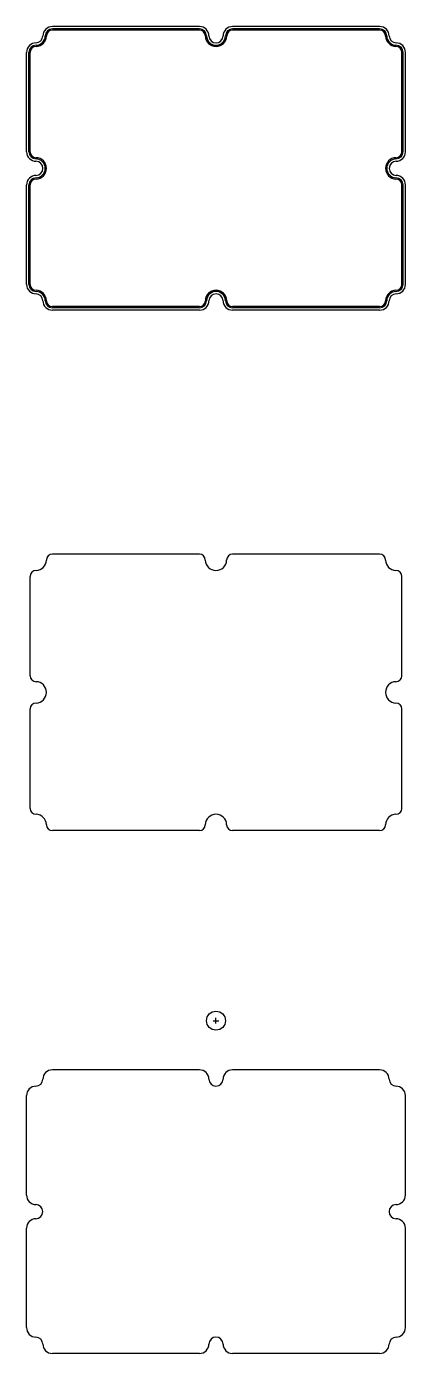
# Model space of a CAD drawing. Header units: millimetres. Extents: x 119 to 8321, y -328 to 2054.
# Drawn here: x 2432 to 2752, y 934 to 2054 of the extents above; entities that cross this region are included whole.
import ezdxf

# ---------------------------------------------------------------- set-up
doc = ezdxf.new("R2010")
doc.units = ezdxf.units.MM

msp = doc.modelspace()

# ---------------------------------------------------------------- linework, layer by layer
for p, q in [((2577.845, 2054.34), (2453.645, 2054.34)), ((2577.845, 2052.34), (2453.645, 2052.34)), ((2577.845, 2051.34), (2453.645, 2051.34)), ((2730.045, 2054.34), (2605.845, 2054.34)), ((2730.045, 2052.34), (2605.845, 2052.34)), ((2730.045, 2051.34), (2605.845, 2051.34)), ((2431.845, 1948.59), (2431.845, 2032.54)), ((2433.845, 1948.59), (2433.845, 2032.54)), ((2434.845, 1948.59), (2434.845, 2032.54)), ((2748.845, 1948.59), (2748.845, 2032.54)), ((2749.845, 1948.59), (2749.845, 2032.54)), ((2751.845, 1948.59), (2751.845, 2032.54)), ((2431.845, 1836.64), (2431.845, 1920.59)), ((2433.845, 1836.64), (2433.845, 1920.59)), ((2434.845, 1836.64), (2434.845, 1920.59)), ((2748.845, 1836.64), (2748.845, 1920.59)), ((2749.845, 1836.64), (2749.845, 1920.59)), ((2751.845, 1836.64), (2751.845, 1920.59)), ((2577.845, 1817.84), (2453.645, 1817.84)), ((2577.845, 1816.84), (2453.645, 1816.84)), ((2730.045, 1817.84), (2605.845, 1817.84)), ((2730.045, 1816.84), (2605.845, 1816.84)), ((2577.845, 1814.84), (2453.645, 1814.84)), ((2730.045, 1814.84), (2605.845, 1814.84)), ((2577.817, 1608.868), (2453.617, 1608.868)), ((2730.017, 1608.868), (2605.817, 1608.868)), ((2434.817, 1506.118), (2434.817, 1590.068)), ((2748.817, 1506.118), (2748.817, 1590.068)), ((2434.817, 1394.168), (2434.817, 1478.118)), ((2748.817, 1394.168), (2748.817, 1478.118)), ((2577.817, 1375.368), (2453.617, 1375.368)), ((2730.017, 1375.368), (2605.817, 1375.368)), ((2589.317, 1214.931), (2594.317, 1214.931)), ((2591.817, 1212.431), (2591.817, 1217.431)), ((2577.817, 1173.431), (2453.617, 1173.431)), ((2730.017, 1173.431), (2605.817, 1173.431)), ((2431.817, 1067.681), (2431.817, 1151.631)), ((2751.817, 1067.681), (2751.817, 1151.631)), ((2431.817, 955.731), (2431.817, 1039.681)), ((2751.817, 955.731), (2751.817, 1039.681)), ((2577.817, 933.931), (2453.617, 933.931)), ((2730.017, 933.931), (2605.817, 933.931))]:
    msp.add_line(p, q)
msp.add_circle((2591.817, 1214.931), 8)
for centre, radius, start, end in [((2453.645, 2046.34), 8, 90, 180), ((2453.645, 2046.34), 6, 90, 180), ((2453.645, 2046.34), 5, 90, 180), ((2577.845, 2046.34), 8, 0, 90), ((2577.845, 2046.34), 6, 0, 90), ((2577.845, 2046.34), 5, 0, 90), ((2605.845, 2046.34), 8, 90, 180), ((2605.845, 2046.34), 6, 90, 180), ((2605.845, 2046.34), 5, 90, 180), ((2730.045, 2046.34), 8, 0, 90), ((2730.045, 2046.34), 6, 0, 90), ((2730.045, 2046.34), 5, 0, 90), ((2439.845, 2032.54), 8, 90, 180), ((2439.645, 2046.54), 6, 271.273344, 358.726656), ((2439.645, 2046.54), 8, 271.273344, 358.726656), ((2439.645, 2046.54), 9, 271.273344, 358.726656), ((2591.845, 2046.54), 9, 181.273344, 358.726656), ((2591.845, 2046.54), 8, 181.273344, 358.726656), ((2591.845, 2046.54), 6, 181.273344, 358.726656), ((2744.045, 2046.54), 9, 181.273344, 268.726656), ((2744.045, 2046.54), 8, 181.273344, 268.726656), ((2744.045, 2046.54), 6, 181.273344, 268.726656), ((2743.845, 2032.54), 8, 0, 90), ((2439.845, 2032.54), 6, 90, 180), ((2439.845, 2032.54), 5, 90, 180), ((2743.845, 2032.54), 6, 0, 90), ((2743.845, 2032.54), 5, 0, 90), ((2439.845, 1948.59), 8, 180, 270), ((2439.845, 1948.59), 6, 180, 270), ((2439.845, 1948.59), 5, 180, 270), ((2439.645, 1934.59), 6, 271.273344, 88.726656), ((2439.645, 1934.59), 8, 271.273344, 88.726656), ((2439.645, 1934.59), 9, 271.273344, 88.726656), ((2744.045, 1934.59), 9, 91.273344, 268.726656), ((2744.045, 1934.59), 8, 91.273344, 268.726656), ((2744.045, 1934.59), 6, 91.273344, 268.726656), ((2743.845, 1948.59), 8, 270, 0), ((2743.845, 1948.59), 5, 270, 0), ((2743.845, 1948.59), 6, 270, 0), ((2439.845, 1920.59), 8, 90, 180), ((2743.845, 1920.59), 8, 0, 90), ((2439.845, 1920.59), 6, 90, 180), ((2439.845, 1920.59), 5, 90, 180), ((2743.845, 1920.59), 6, 0, 90), ((2743.845, 1920.59), 5, 0, 90), ((2439.845, 1836.64), 8, 180, 270), ((2439.845, 1836.64), 6, 180, 270), ((2439.845, 1836.64), 5, 180, 270), ((2439.645, 1822.64), 6, 1.273344, 88.726656), ((2439.645, 1822.64), 8, 1.273344, 88.726656), ((2439.645, 1822.64), 9, 1.273344, 88.726656), ((2591.845, 1822.64), 9, 1.273344, 178.726656), ((2591.845, 1822.64), 8, 1.273344, 178.726656), ((2591.845, 1822.64), 6, 1.273344, 178.726656), ((2744.045, 1822.64), 9, 91.273344, 178.726656), ((2744.045, 1822.64), 8, 91.273344, 178.726656), ((2744.045, 1822.64), 6, 91.273344, 178.726656), ((2743.845, 1836.64), 5, 270, 0), ((2743.845, 1836.64), 6, 270, 0), ((2743.845, 1836.64), 8, 270, 0), ((2453.645, 1822.84), 8, 180, 270), ((2453.645, 1822.84), 6, 180, 270), ((2453.645, 1822.84), 5, 180, 270), ((2577.845, 1822.84), 5, 270, 360), ((2577.845, 1822.84), 6, 270, 360), ((2577.845, 1822.84), 8, 270, 360), ((2605.845, 1822.84), 8, 180, 270), ((2605.845, 1822.84), 6, 180, 270), ((2605.845, 1822.84), 5, 180, 270), ((2730.045, 1822.84), 5, 270, 0), ((2730.045, 1822.84), 6, 270, 0), ((2730.045, 1822.84), 8, 270, 0), ((2439.617, 1604.068), 9, 271.273344, 358.726656), ((2453.617, 1603.868), 5, 90, 180), ((2577.817, 1603.868), 5, 0, 90), ((2591.817, 1604.068), 9, 181.273344, 358.726656), ((2605.817, 1603.868), 5, 90, 180), ((2730.017, 1603.868), 5, 0, 90), ((2744.017, 1604.068), 9, 181.273344, 268.726656), ((2439.817, 1590.068), 5, 90, 180), ((2743.817, 1590.068), 5, 0, 90), ((2439.817, 1506.118), 5, 180, 270), ((2743.817, 1506.118), 5, 270, 0), ((2439.617, 1492.118), 9, 271.273344, 88.726656), ((2744.017, 1492.118), 9, 91.273344, 268.726656), ((2439.817, 1478.118), 5, 90, 180), ((2743.817, 1478.118), 5, 0, 90), ((2439.817, 1394.168), 5, 180, 270), ((2743.817, 1394.168), 5, 270, 0), ((2439.617, 1380.168), 9, 1.273344, 88.726656), ((2453.617, 1380.368), 5, 180, 270), ((2577.817, 1380.368), 5, 270, 360), ((2591.817, 1380.168), 9, 1.273344, 178.726656), ((2605.817, 1380.368), 5, 180, 270), ((2730.017, 1380.368), 5, 270, 0), ((2744.017, 1380.168), 9, 91.273344, 178.726656), ((2439.617, 1165.631), 6, 271.273344, 358.726656), ((2453.617, 1165.431), 8, 90, 180), ((2577.817, 1165.431), 8, 0, 90), ((2591.817, 1165.631), 6, 181.273344, 358.726656), ((2605.817, 1165.431), 8, 90, 180), ((2730.017, 1165.431), 8, 0, 90), ((2744.017, 1165.631), 6, 181.273344, 268.726656), ((2439.817, 1151.631), 8, 90, 180), ((2743.817, 1151.631), 8, 0, 90), ((2439.817, 1067.681), 8, 180, 270), ((2743.817, 1067.681), 8, 270, 0), ((2439.617, 1053.681), 6, 271.273344, 88.726656), ((2744.017, 1053.681), 6, 91.273344, 268.726656), ((2439.817, 1039.681), 8, 90, 180), ((2743.817, 1039.681), 8, 0, 90), ((2439.817, 955.731), 8, 180, 270), ((2743.817, 955.731), 8, 270, 0), ((2439.617, 941.731), 6, 1.273344, 88.726656), ((2453.617, 941.931), 8, 180, 270), ((2577.817, 941.931), 8, 270, 360), ((2591.817, 941.731), 6, 1.273344, 178.726656), ((2605.817, 941.931), 8, 180, 270), ((2730.017, 941.931), 8, 270, 0), ((2744.017, 941.731), 6, 91.273344, 178.726656)]:
    msp.add_arc(centre, radius, start, end)

doc.saveas('drawing.dxf')
